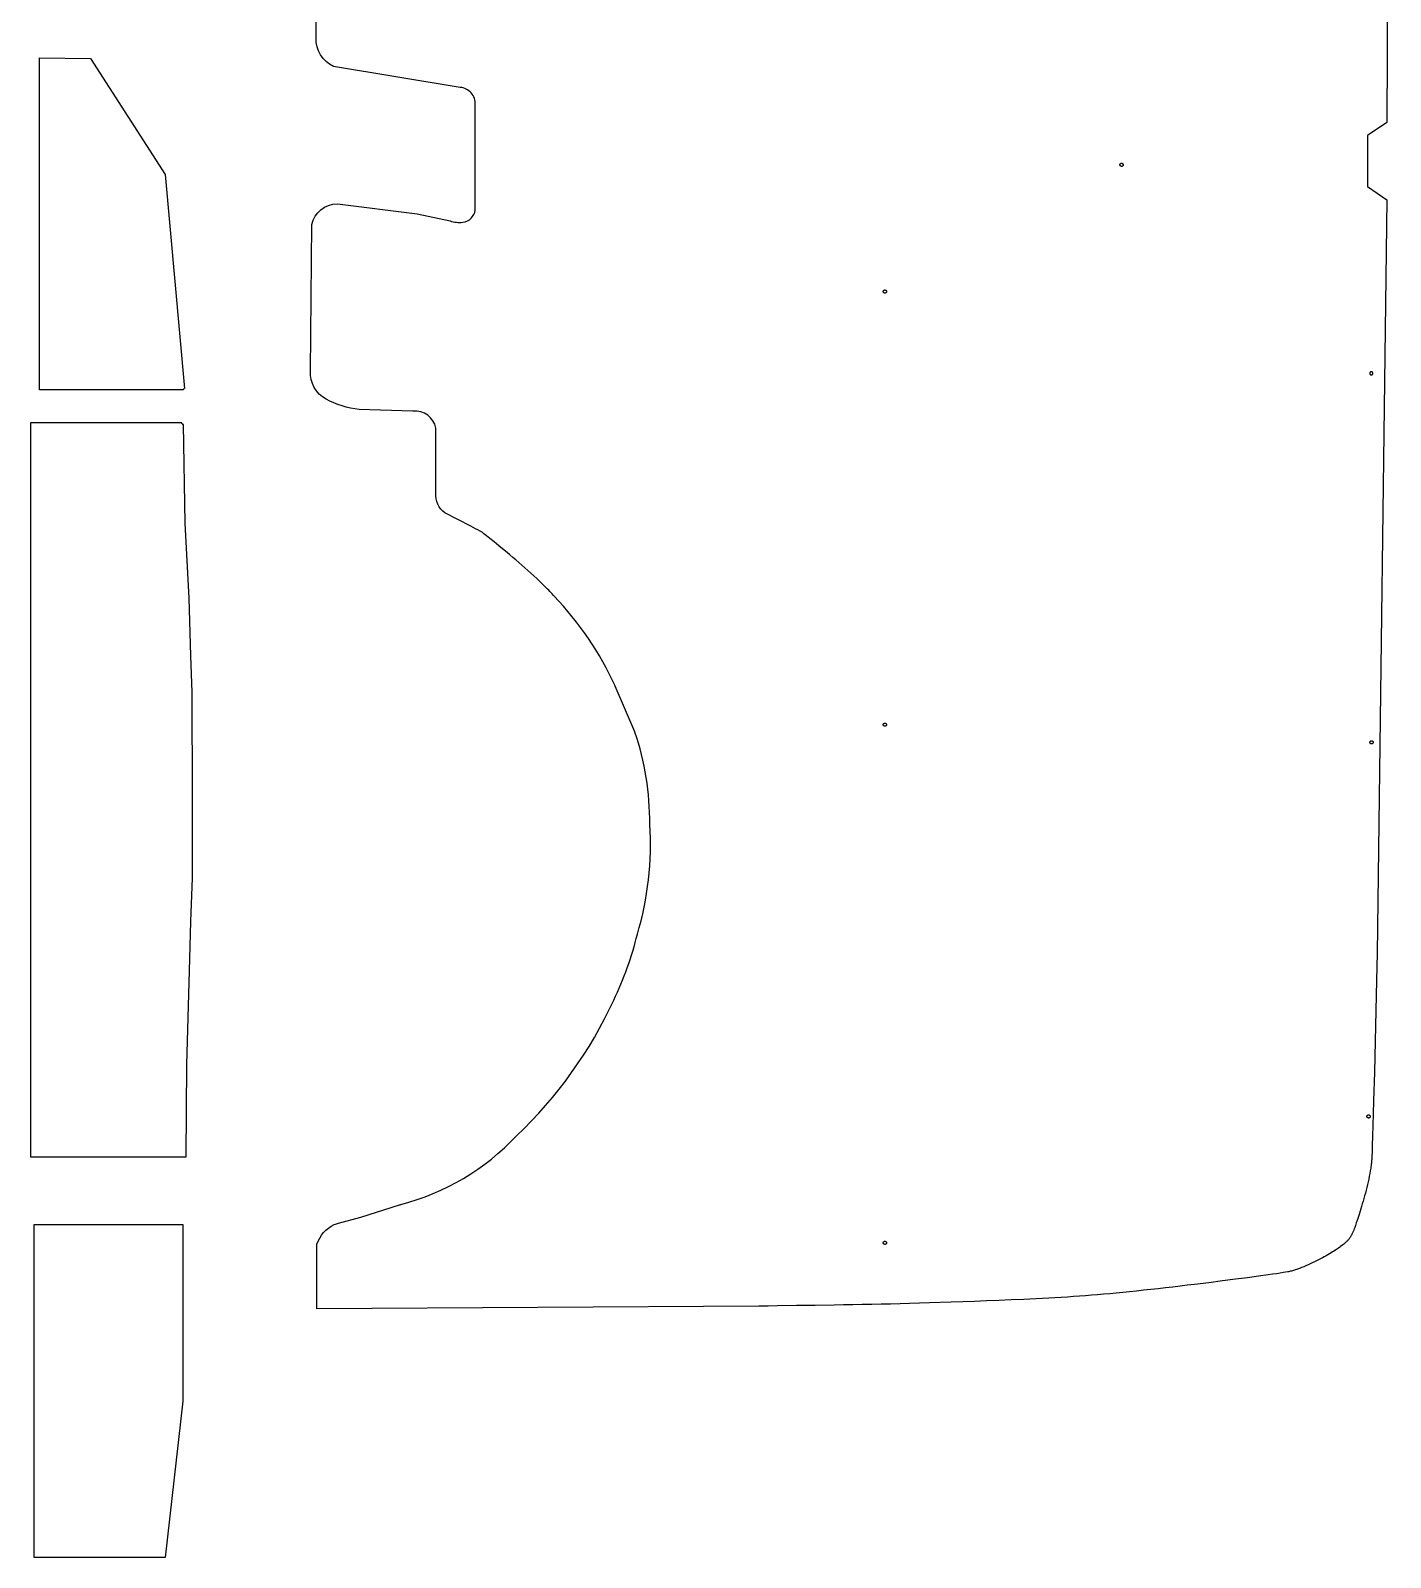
# Model space of a CAD drawing. Extents: x 0 to 6104, y 220 to 5690.
# Drawn here: x 4408 to 6104, y 1624 to 3528 of the extents above; entities that cross this region are included whole.
import ezdxf

# ---------------------------------------------------------------- set-up
doc = ezdxf.new("R2010")
doc.units = 0
doc.layers.add('Default Layer', color=1, linetype='CONTINUOUS')

msp = doc.modelspace()

# ---------------------------------------------------------------- linework, layer by layer
at = {"layer": 'Default Layer'}
msp.add_lwpolyline([(6103.8, 4351.8), (6099.1, 3413.3), (6075.3, 3397.1), (6075.3, 3333.5), (6099.1, 3317), (6087.4, 2377.9), (6086.5, 2343.6), (6085.6, 2306.2), (6083.7, 2229.3), (6082.8, 2193.8), (6082.3, 2177.6), (6081.9, 2162.7), (6081.5, 2149.5), (6081.1, 2138.2), (6080.8, 2128.9), (6080.6, 2125.1), (6080.5, 2122), (6080.4, 2120.5), (6080.3, 2119), (6080.1, 2117.5), (6080, 2116), (6079.8, 2114.5), (6079.6, 2112.9), (6079.4, 2111.3), (6079.2, 2109.7), (6078.6, 2106.4), (6078, 2103), (6077.4, 2099.6), (6076.7, 2096.1), (6075.9, 2092.6), (6075.1, 2089.1), (6074.3, 2085.6), (6073.4, 2082.1), (6072.5, 2078.6), (6071.6, 2075.2), (6070.6, 2071.8), (6069.7, 2068.5), (6068.7, 2065.2), (6067.8, 2062), (6066.9, 2059), (6066, 2056), (6064.2, 2050.5), (6062.6, 2045.6), (6061.2, 2041.4), (6060.1, 2038.1), (6059.2, 2035.6), (6058.7, 2034.2), (6058, 2032.5), (6057.2, 2030.7), (6056.5, 2028.9), (6056.1, 2028.1), (6055.7, 2027.2), (6055.3, 2026.3), (6054.8, 2025.5), (6054.4, 2024.7), (6053.9, 2023.9), (6053.4, 2023.1), (6052.9, 2022.4), (6052.4, 2021.7), (6051.9, 2021), (6051.3, 2020.4), (6050.8, 2019.7), (6050.2, 2019.1), (6049.6, 2018.5), (6048.9, 2017.9), (6048.3, 2017.3), (6047, 2016.2), (6045.7, 2015), (6044.4, 2014), (6041.7, 2011.8), (6041.3, 2011.5), (6040.7, 2011), (6038.9, 2009.8), (6036.4, 2008.2), (6033.3, 2006.3), (6031.6, 2005.2), (6029.7, 2004.1), (6027.7, 2003), (6025.7, 2001.8), (6023.5, 2000.5), (6021.2, 1999.2), (6018.9, 1998), (6016.5, 1996.7), (6014, 1995.3), (6011.5, 1994), (6008.9, 1992.8), (6006.3, 1991.5), (6003.7, 1990.2), (6001.1, 1989), (5998.4, 1987.8), (5995.8, 1986.7), (5993.1, 1985.6), (5990.5, 1984.6), (5987.9, 1983.7), (5986.6, 1983.3), (5985.4, 1982.8), (5984.1, 1982.5), (5982.9, 1982.1), (5981.6, 1981.7), (5980.4, 1981.4), (5979.2, 1981.1), (5978, 1980.8), (5976.9, 1980.6), (5975.7, 1980.4), (5973.1, 1979.9), (5969.9, 1979.4), (5966.1, 1978.8), (5961.8, 1978.1), (5956.9, 1977.4), (5951.5, 1976.6), (5939.4, 1975), (5925.7, 1973.1), (5910.6, 1971.1), (5894.4, 1969), (5877.3, 1966.8), (5859.6, 1964.7), (5850.5, 1963.6), (5841.5, 1962.5), (5832.3, 1961.4), (5823.2, 1960.4), (5814.1, 1959.4), (5805.1, 1958.3), (5796.1, 1957.4), (5787.3, 1956.4), (5778.6, 1955.5), (5770.1, 1954.7), (5761.8, 1953.9), (5753.8, 1953.1), (5746, 1952.4), (5738.5, 1951.8), (5731.2, 1951.2), (5723.8, 1950.6), (5716.2, 1950), (5708.7, 1949.5), (5701, 1949), (5693.3, 1948.5), (5685.6, 1948), (5677.8, 1947.6), (5670.1, 1947.2), (5662.3, 1946.8), (5654.4, 1946.4), (5646.6, 1946), (5631.1, 1945.3), (5615.6, 1944.6), (5600.3, 1944.1), (5585.3, 1943.5), (5570.6, 1943), (5556.2, 1942.5), (5529, 1941.7), (5504.1, 1940.9), (5492.4, 1940.6), (5480.7, 1940.2), (5468.9, 1940), (5457.2, 1939.7), (5445.4, 1939.5), (5433.7, 1939.3), (5421.9, 1939.1), (5410.2, 1938.9), (5386.7, 1938.6), (5363.2, 1938.3), (5339.7, 1937.9), (5328, 1937.8), (5316.2, 1937.6), (4765.5, 1934.1), (4765.5, 2014.9, -0.200587), (4786.9, 2039.4), (4788.6, 2039.8), (4792.6, 2040.9), (4820.4, 2048.4), (4868.4, 2063.8, 0.000862), (4869.9, 2064.4, 0.142691), (5014.3, 2150), (5014.4, 2150.1, 0.09597), (5135.5, 2319.2, 0.052928), (5165, 2401.4, 0.089064), (5180.5, 2538.6, 0.08144), (5162, 2653.3, 0.018277), (5161.9, 2653.6), (5137.4, 2710.7, 0.006799), (5137.4, 2710.8, 0.082991), (5061.4, 2822.7), (5060.1, 2824.2), (5058.7, 2825.6), (5057.4, 2827.1), (5055.9, 2828.6), (5054.5, 2830.2), (5053, 2831.7), (5051.4, 2833.3), (5049.8, 2834.9), (5046.5, 2838.2), (5043.1, 2841.4), (5039.6, 2844.8), (5036, 2848.1), (5032.3, 2851.5), (5028.6, 2854.8), (5024.8, 2858.2), (5021, 2861.5), (5017.2, 2864.8), (5013.5, 2868), (5009.8, 2871.1), (5006.1, 2874.2), (5002.5, 2877.2), (4999.1, 2880.1), (4992.4, 2885.5), (4986.4, 2890.4), (4981.2, 2894.6), (4976.8, 2898.1), (4973.5, 2900.7), (4971.3, 2902.4), (4970.5, 2903), (4970.1, 2903.2), (4969.7, 2903.4), (4968.9, 2903.8, 0.006915), (4957.3, 2909.9), (4925.1, 2926.5, -0.272374), (4913.8, 2951.4), (4913.8, 3032.2, 0.392681), (4885.1, 3053.3), (4818, 3055.4, -0.089386), (4776.9, 3068.5, -0.298645), (4757.7, 3103.4), (4759, 3286, -0.352853), (4791.1, 3311.8), (4890.5, 3299.6), (4931.4, 3290.7, 0.107865), (4947.4, 3288.9, 0.342118), (4962.8, 3304.1), (4962.8, 3304.1), (4962.9, 3387), (4962.9, 3435.5, 0.415302), (4944, 3457), (4786.1, 3483.2, -0.299061), (4764.5, 3518.7), (4763.1, 3969.5)], format="xyb", dxfattribs=at)
for points in [[(4598.9, 3080), (4419.6, 3080), (4419.6, 3494), (4483.4, 3493.3), (4576.4, 3348.6), (4600.6, 3081.9), (4600.3, 3081.8), (4600, 3081.6), (4599.7, 3081.4), (4599.5, 3081.2), (4599.3, 3080.9), (4599.1, 3080.6), (4599, 3080.3), (4598.9, 3080)], [(5768.6, 3362.6), (5768.8, 3362.6), (5769, 3362.5), (5769.2, 3362.5), (5769.4, 3362.4), (5769.5, 3362.3), (5769.7, 3362.2), (5769.9, 3362.1), (5770, 3362), (5770.1, 3361.9), (5770.2, 3361.7), (5770.3, 3361.5), (5770.4, 3361.4), (5770.5, 3361.2), (5770.5, 3361), (5770.6, 3360.8), (5770.6, 3360.6), (5770.6, 3360.4), (5770.5, 3360.2), (5770.5, 3360), (5770.4, 3359.8), (5770.3, 3359.6), (5770.2, 3359.5), (5770.1, 3359.3), (5770, 3359.2), (5769.9, 3359), (5769.7, 3358.9), (5769.5, 3358.8), (5769.4, 3358.7), (5769.2, 3358.7), (5769, 3358.6), (5768.8, 3358.6), (5768.6, 3358.6), (5768.4, 3358.6), (5768.2, 3358.6), (5768, 3358.7), (5767.8, 3358.7), (5767.6, 3358.8), (5767.5, 3358.9), (5767.3, 3359), (5767.2, 3359.2), (5767, 3359.3), (5766.9, 3359.5), (5766.8, 3359.6), (5766.7, 3359.8), (5766.7, 3360), (5766.6, 3360.2), (5766.6, 3360.4), (5766.6, 3360.6), (5766.6, 3360.8), (5766.6, 3361), (5766.7, 3361.2), (5766.7, 3361.4), (5766.8, 3361.5), (5766.9, 3361.7), (5767, 3361.9), (5767.2, 3362), (5767.3, 3362.1), (5767.5, 3362.2), (5767.6, 3362.3), (5767.8, 3362.4), (5768, 3362.5), (5768.2, 3362.5), (5768.4, 3362.6), (5768.6, 3362.6)], [(5473.6, 3204.6), (5473.8, 3204.6), (5474, 3204.5), (5474.2, 3204.5), (5474.4, 3204.4), (5474.5, 3204.3), (5474.7, 3204.2), (5474.9, 3204.1), (5475, 3204), (5475.1, 3203.9), (5475.2, 3203.7), (5475.3, 3203.5), (5475.4, 3203.4), (5475.5, 3203.2), (5475.5, 3203), (5475.6, 3202.8), (5475.6, 3202.6), (5475.6, 3202.4), (5475.5, 3202.2), (5475.5, 3202), (5475.4, 3201.8), (5475.3, 3201.6), (5475.2, 3201.5), (5475.1, 3201.3), (5475, 3201.2), (5474.9, 3201), (5474.7, 3200.9), (5474.5, 3200.8), (5474.4, 3200.7), (5474.2, 3200.7), (5474, 3200.6), (5473.8, 3200.6), (5473.6, 3200.6), (5473.4, 3200.6), (5473.2, 3200.6), (5473, 3200.7), (5472.8, 3200.7), (5472.6, 3200.8), (5472.5, 3200.9), (5472.3, 3201), (5472.2, 3201.2), (5472, 3201.3), (5471.9, 3201.5), (5471.8, 3201.6), (5471.7, 3201.8), (5471.7, 3202), (5471.6, 3202.2), (5471.6, 3202.4), (5471.6, 3202.6), (5471.6, 3202.8), (5471.6, 3203), (5471.7, 3203.2), (5471.7, 3203.4), (5471.8, 3203.5), (5471.9, 3203.7), (5472, 3203.9), (5472.2, 3204), (5472.3, 3204.1), (5472.5, 3204.2), (5472.6, 3204.3), (5472.8, 3204.4), (5473, 3204.5), (5473.2, 3204.5), (5473.4, 3204.6), (5473.6, 3204.6)], [(6079.9, 3102.6), (6079.7, 3102.6), (6079.5, 3102.6), (6079.3, 3102.6), (6079.1, 3102.5), (6079, 3102.4), (6078.8, 3102.3), (6078.7, 3102.2), (6078.5, 3102.1), (6078.4, 3101.9), (6078.3, 3101.8), (6078.2, 3101.6), (6078.1, 3101.4), (6078, 3101.2), (6078, 3101.1), (6077.9, 3100.9), (6077.9, 3100.6), (6077.9, 3100.4), (6078, 3100.2), (6078, 3100.1), (6078.1, 3099.9), (6078.2, 3099.7), (6078.3, 3099.5), (6078.4, 3099.4), (6078.5, 3099.2), (6078.7, 3099.1), (6078.8, 3099), (6079, 3098.9), (6079.1, 3098.8), (6079.3, 3098.7), (6079.5, 3098.7), (6079.7, 3098.7), (6079.9, 3098.6), (6080.1, 3098.7), (6080.3, 3098.7), (6080.5, 3098.7), (6080.7, 3098.8), (6080.9, 3098.9), (6081, 3099), (6081.2, 3099.1), (6081.3, 3099.2), (6081.5, 3099.4), (6081.6, 3099.5), (6081.7, 3099.7), (6081.8, 3099.9), (6081.8, 3100.1), (6081.9, 3100.2), (6081.9, 3100.4), (6081.9, 3100.6), (6081.9, 3100.9), (6081.9, 3101.1), (6081.8, 3101.2), (6081.8, 3101.4), (6081.7, 3101.6), (6081.6, 3101.8), (6081.5, 3101.9), (6081.3, 3102.1), (6081.2, 3102.2), (6081, 3102.3), (6080.9, 3102.4), (6080.7, 3102.5), (6080.5, 3102.6), (6080.3, 3102.6), (6080.1, 3102.6), (6079.9, 3102.6)], [(4599, 3036.7), (4598.6, 3036.9), (4598.3, 3037), (4598, 3037.3), (4597.8, 3037.5), (4597.5, 3037.8), (4597.3, 3038.1), (4597.2, 3038.4), (4597.1, 3038.8), (4418.8, 3038.8), (4408.5, 3038.8), (4408.5, 3038.7), (4408.5, 2124.7), (4408.5, 2123.8), (4496.6, 2123.8), (4602.3, 2123.8), (4603.4, 2238.7), (4606.5, 2355.6), (4608.5, 2417.1), (4610.2, 2471.5), (4610.2, 2571.4), (4609.9, 2703.3), (4608.5, 2748.2), (4606.3, 2820.4), (4601.1, 2913.8), (4599, 3036.7)], [(5473.6, 2664.6), (5473.8, 2664.6), (5474, 2664.5), (5474.2, 2664.5), (5474.4, 2664.4), (5474.5, 2664.3), (5474.7, 2664.2), (5474.9, 2664.1), (5475, 2664), (5475.1, 2663.9), (5475.2, 2663.7), (5475.3, 2663.5), (5475.4, 2663.4), (5475.5, 2663.2), (5475.5, 2663), (5475.6, 2662.8), (5475.6, 2662.6), (5475.6, 2662.4), (5475.5, 2662.2), (5475.5, 2662), (5475.4, 2661.8), (5475.3, 2661.6), (5475.2, 2661.5), (5475.1, 2661.3), (5475, 2661.2), (5474.9, 2661), (5474.7, 2660.9), (5474.5, 2660.8), (5474.4, 2660.7), (5474.2, 2660.7), (5474, 2660.6), (5473.8, 2660.6), (5473.6, 2660.6), (5473.4, 2660.6), (5473.2, 2660.6), (5473, 2660.7), (5472.8, 2660.7), (5472.6, 2660.8), (5472.5, 2660.9), (5472.3, 2661), (5472.2, 2661.2), (5472, 2661.3), (5471.9, 2661.5), (5471.8, 2661.6), (5471.7, 2661.8), (5471.7, 2662), (5471.6, 2662.2), (5471.6, 2662.4), (5471.6, 2662.6), (5471.6, 2662.8), (5471.6, 2663), (5471.7, 2663.2), (5471.7, 2663.4), (5471.8, 2663.5), (5471.9, 2663.7), (5472, 2663.9), (5472.2, 2664), (5472.3, 2664.1), (5472.5, 2664.2), (5472.6, 2664.3), (5472.8, 2664.4), (5473, 2664.5), (5473.2, 2664.5), (5473.4, 2664.6), (5473.6, 2664.6)], [(6080.2, 2642.6), (6080.4, 2642.6), (6080.6, 2642.5), (6080.8, 2642.5), (6081, 2642.4), (6081.2, 2642.3), (6081.4, 2642.2), (6081.5, 2642.1), (6081.7, 2642), (6081.8, 2641.9), (6081.9, 2641.7), (6082, 2641.5), (6082.1, 2641.4), (6082.1, 2641.2), (6082.2, 2641), (6082.2, 2640.8), (6082.2, 2640.6), (6082.2, 2640.4), (6082.2, 2640.2), (6082.1, 2640), (6082.1, 2639.8), (6082, 2639.6), (6081.9, 2639.5), (6081.8, 2639.3), (6081.7, 2639.2), (6081.5, 2639), (6081.4, 2638.9), (6081.2, 2638.8), (6081, 2638.7), (6080.8, 2638.7), (6080.6, 2638.6), (6080.4, 2638.6), (6080.2, 2638.6), (6080, 2638.6), (6079.8, 2638.6), (6079.6, 2638.7), (6079.5, 2638.7), (6079.3, 2638.8), (6079.1, 2638.9), (6079, 2639), (6078.8, 2639.2), (6078.7, 2639.3), (6078.6, 2639.5), (6078.5, 2639.6), (6078.4, 2639.8), (6078.3, 2640), (6078.3, 2640.2), (6078.2, 2640.4), (6078.2, 2640.6), (6078.2, 2640.8), (6078.3, 2641), (6078.3, 2641.2), (6078.4, 2641.4), (6078.5, 2641.5), (6078.6, 2641.7), (6078.7, 2641.9), (6078.8, 2642), (6079, 2642.1), (6079.1, 2642.2), (6079.3, 2642.3), (6079.5, 2642.4), (6079.6, 2642.5), (6079.8, 2642.5), (6080, 2642.6), (6080.2, 2642.6)], [(6076.5, 2176.1), (6076.7, 2176.1), (6076.9, 2176.1), (6077, 2176), (6077.2, 2176), (6077.4, 2175.9), (6077.6, 2175.8), (6077.7, 2175.7), (6077.9, 2175.5), (6078, 2175.4), (6078.1, 2175.2), (6078.2, 2175.1), (6078.3, 2174.9), (6078.4, 2174.7), (6078.4, 2174.5), (6078.4, 2174.3), (6078.5, 2174.1), (6078.4, 2173.9), (6078.4, 2173.7), (6078.4, 2173.5), (6078.3, 2173.3), (6078.2, 2173.2), (6078.1, 2173), (6078, 2172.9), (6077.9, 2172.7), (6077.7, 2172.6), (6077.6, 2172.5), (6077.4, 2172.4), (6077.2, 2172.3), (6077, 2172.2), (6076.9, 2172.2), (6076.7, 2172.1), (6076.5, 2172.1), (6076.2, 2172.1), (6076, 2172.2), (6075.9, 2172.2), (6075.7, 2172.3), (6075.5, 2172.4), (6075.3, 2172.5), (6075.2, 2172.6), (6075, 2172.7), (6074.9, 2172.9), (6074.8, 2173), (6074.7, 2173.2), (6074.6, 2173.3), (6074.5, 2173.5), (6074.5, 2173.7), (6074.5, 2173.9), (6074.5, 2174.1), (6074.5, 2174.3), (6074.5, 2174.5), (6074.5, 2174.7), (6074.6, 2174.9), (6074.7, 2175.1), (6074.8, 2175.2), (6074.9, 2175.4), (6075, 2175.5), (6075.2, 2175.7), (6075.3, 2175.8), (6075.5, 2175.9), (6075.7, 2176), (6075.9, 2176), (6076, 2176.1), (6076.2, 2176.1), (6076.5, 2176.1)], [(4413.2, 1707), (4413.2, 2039.3), (4413.2, 2039.3), (4598.2, 2039.3), (4598.2, 1819.3), (4576.2, 1624.3), (4413.2, 1624.3), (4413.2, 1624.3), (4413.2, 1707)], [(5473.6, 2018.6), (5473.8, 2018.6), (5474, 2018.5), (5474.2, 2018.5), (5474.4, 2018.4), (5474.5, 2018.3), (5474.7, 2018.2), (5474.9, 2018.1), (5475, 2018), (5475.1, 2017.9), (5475.2, 2017.7), (5475.3, 2017.5), (5475.4, 2017.4), (5475.5, 2017.2), (5475.5, 2017), (5475.6, 2016.8), (5475.6, 2016.6), (5475.6, 2016.4), (5475.5, 2016.2), (5475.5, 2016), (5475.4, 2015.8), (5475.3, 2015.6), (5475.2, 2015.5), (5475.1, 2015.3), (5475, 2015.2), (5474.9, 2015), (5474.7, 2014.9), (5474.5, 2014.8), (5474.4, 2014.7), (5474.2, 2014.7), (5474, 2014.6), (5473.8, 2014.6), (5473.6, 2014.6), (5473.4, 2014.6), (5473.2, 2014.6), (5473, 2014.7), (5472.8, 2014.7), (5472.6, 2014.8), (5472.5, 2014.9), (5472.3, 2015), (5472.2, 2015.2), (5472, 2015.3), (5471.9, 2015.5), (5471.8, 2015.6), (5471.7, 2015.8), (5471.7, 2016), (5471.6, 2016.2), (5471.6, 2016.4), (5471.6, 2016.6), (5471.6, 2016.8), (5471.6, 2017), (5471.7, 2017.2), (5471.7, 2017.4), (5471.8, 2017.5), (5471.9, 2017.7), (5472, 2017.9), (5472.2, 2018), (5472.3, 2018.1), (5472.5, 2018.2), (5472.6, 2018.3), (5472.8, 2018.4), (5473, 2018.5), (5473.2, 2018.5), (5473.4, 2018.6), (5473.6, 2018.6)]]:
    msp.add_lwpolyline(points, close=True, dxfattribs=at)

doc.saveas('drawing.dxf')
